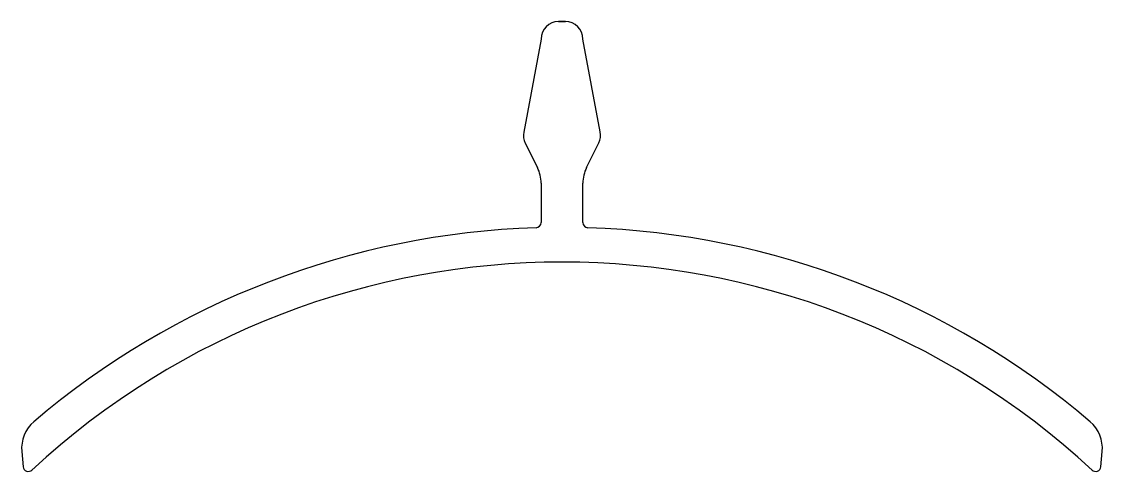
# Model space of a CAD drawing. Extents: x 284.5 to 315.5, y 142.2 to 155.1.
import ezdxf

# ---------------------------------------------------------------- set-up
doc = ezdxf.new("R2010")
doc.units = 0
doc.layers.get('0').update_dxf_attribs({"linetype": 'CONTINUOUS'})

msp = doc.modelspace()

# ---------------------------------------------------------------- linework, layer by layer
at = {"color": 0, "linetype": 'CONTINUOUS'}
for p, q in [((300.075, 155.093), (299.875, 155.093)), ((299.875, 155.093), (300.075, 155.093)), ((299.375, 154.593), (298.877, 151.922)), ((301.072, 151.925), (300.575, 154.593)), ((298.921, 151.608), (299.271, 150.903)), ((300.678, 150.902), (301.029, 151.612)), ((299.375, 150.458), (299.375, 149.328)), ((300.575, 149.328), (300.575, 150.459)), ((284.48, 142.755), (284.521, 142.318)), ((315.429, 142.318), (315.47, 142.755))]:
    msp.add_line(p, q, dxfattribs=at)
for centre, radius, start, end in [((299.875, 154.593), 0.5, 90, 180), ((300.075, 154.593), 0.5, 0, 90), ((299.369, 151.83), 0.5, 169.4387, 206.4012), ((300.581, 151.834), 0.5, 333.7163, 10.5613), ((298.375, 150.458), 1, 0, 26.4012), ((301.575, 150.459), 1, 153.7163, 180), ((299.975, 125.84), 23.349, 91.8288, 130.4477), ((299.225, 149.328), 0.15, 271.8288, 0), ((300.725, 149.328), 0.15, 180, 268.1709), ((299.975, 125.84), 23.349, 49.5519, 88.1709), ((299.975, 125.84), 22.349, 47.1378, 132.8618), ((285.476, 142.848), 1, 130.4477, 185.3311), ((314.474, 142.848), 1, 354.6689, 49.5519), ((284.67, 142.332), 0.15, 185.3311, 312.8618), ((315.28, 142.332), 0.15, 227.1378, 354.6689)]:
    msp.add_arc(centre, radius, start, end, dxfattribs=at)

doc.saveas('drawing.dxf')
